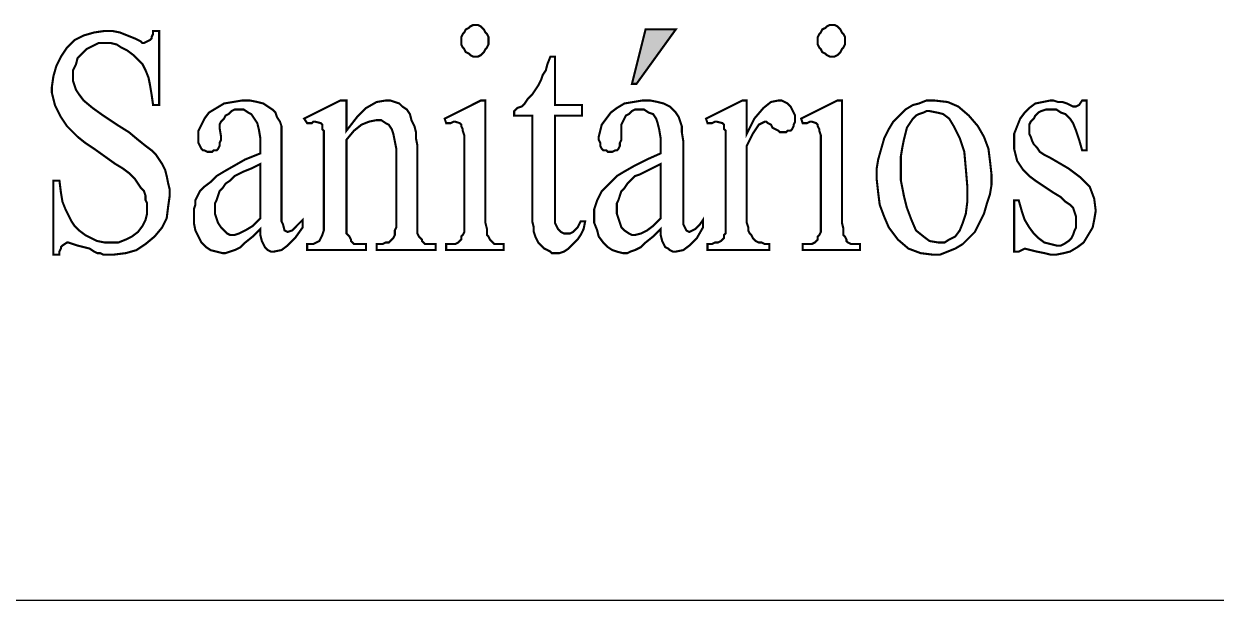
# Model space of a CAD drawing. Extents: x -15779 to -11579, y -7432 to -1492.
# Drawn here: x -14058 to -13819.4, y -6707.4 to -6592.1 of the extents above; entities that cross this region are included whole.
import ezdxf

# ---------------------------------------------------------------- set-up
doc = ezdxf.new("R2010")
doc.units = 0
doc.header["$LTSCALE"] = 40
doc.header["$MEASUREMENT"] = 0
doc.layers.add('FINA', color=7, linetype='CONTINUOUS')

msp = doc.modelspace()

# ---------------------------------------------------------------- linework, layer by layer
at = {"layer": 'FINA'}
msp.add_line((-15422.537, -6707.424), (-11678.537, -6707.424), dxfattribs=at)
at = {"layer": 'FINA', "const_width": 0.42}
for points in [[(-13967.719, -6592.355), (-13968.021, -6592.355), (-13968.626, -6592.657), (-13968.928, -6592.96), (-13969.533, -6593.262), (-13969.835, -6593.867), (-13970.138, -6594.169), (-13970.44, -6594.773), (-13970.44, -6595.681), (-13970.44, -6596.285), (-13970.138, -6596.89), (-13969.835, -6597.192), (-13969.533, -6597.797), (-13968.928, -6598.099), (-13968.626, -6598.402), (-13968.021, -6598.704), (-13967.719, -6598.704), (-13967.115, -6598.704), (-13966.51, -6598.402), (-13966.207, -6598.099), (-13965.905, -6597.797), (-13965.603, -6597.192), (-13965.3, -6596.89), (-13964.998, -6596.285), (-13964.998, -6595.681), (-13964.998, -6594.773), (-13965.3, -6594.169), (-13965.603, -6593.867), (-13965.905, -6593.262), (-13966.207, -6592.96), (-13966.51, -6592.657), (-13967.115, -6592.355), (-13967.719, -6592.355)], [(-13896.37, -6592.355), (-13896.673, -6592.355), (-13897.277, -6592.657), (-13897.58, -6592.96), (-13898.185, -6593.262), (-13898.487, -6593.867), (-13898.789, -6594.169), (-13899.091, -6594.773), (-13899.091, -6595.681), (-13899.091, -6596.285), (-13898.789, -6596.89), (-13898.487, -6597.192), (-13898.185, -6597.797), (-13897.58, -6598.099), (-13897.277, -6598.402), (-13896.673, -6598.704), (-13896.37, -6598.704), (-13895.766, -6598.704), (-13895.161, -6598.402), (-13894.859, -6598.099), (-13894.557, -6597.797), (-13894.254, -6597.192), (-13893.952, -6596.89), (-13893.65, -6596.285), (-13893.65, -6595.681), (-13893.65, -6594.773), (-13893.952, -6594.169), (-13894.254, -6593.867), (-13894.557, -6593.262), (-13894.859, -6592.96), (-13895.161, -6592.657), (-13895.766, -6592.355), (-13896.37, -6592.355)], [(-14030.905, -6593.564), (-14032.114, -6593.564), (-14032.114, -6594.169), (-14032.416, -6594.773), (-14032.416, -6595.076), (-14032.719, -6595.378), (-14033.928, -6595.983), (-14034.23, -6595.983), (-14034.533, -6595.681), (-14035.137, -6595.378), (-14035.742, -6595.076), (-14037.253, -6594.471), (-14038.765, -6593.867), (-14040.277, -6593.564), (-14041.788, -6593.564), (-14043.905, -6593.867), (-14046.021, -6594.471), (-14047.835, -6595.378), (-14049.346, -6596.89), (-14050.556, -6598.704), (-14051.463, -6600.518), (-14052.067, -6602.634), (-14052.37, -6604.75), (-14052.37, -6605.96), (-14052.067, -6607.169), (-14051.765, -6608.378), (-14051.16, -6609.588), (-14050.556, -6610.797), (-14049.951, -6611.704), (-14049.346, -6612.611), (-14048.44, -6613.518), (-14047.23, -6614.727), (-14045.719, -6615.936), (-14043.905, -6617.146), (-14041.788, -6618.657), (-14039.672, -6620.169), (-14038.16, -6621.076), (-14036.951, -6621.983), (-14036.347, -6622.588), (-14035.742, -6623.192), (-14035.137, -6624.099), (-14034.533, -6625.006), (-14033.928, -6625.611), (-14033.626, -6626.518), (-14033.626, -6627.425), (-14033.323, -6628.029), (-14033.323, -6628.936), (-14033.323, -6630.146), (-14033.626, -6631.355), (-14034.23, -6632.564), (-14035.137, -6633.773), (-14036.347, -6634.681), (-14037.556, -6635.285), (-14039.068, -6635.89), (-14040.58, -6635.89), (-14041.788, -6635.89), (-14043.3, -6635.587), (-14044.509, -6634.983), (-14045.719, -6634.378), (-14046.928, -6633.471), (-14047.835, -6632.564), (-14048.44, -6631.657), (-14049.044, -6630.448), (-14049.649, -6629.238), (-14050.253, -6627.727), (-14050.556, -6625.913), (-14050.858, -6623.494), (-14052.067, -6623.494), (-14052.067, -6638.308), (-14050.858, -6638.308), (-14050.858, -6637.704), (-14050.556, -6637.099), (-14050.556, -6636.796), (-14050.253, -6636.494), (-14049.346, -6635.89), (-14049.044, -6635.89), (-14048.137, -6636.192), (-14047.23, -6636.494), (-14046.021, -6636.796), (-14044.812, -6637.099), (-14043.905, -6637.704), (-14043.3, -6638.006), (-14042.695, -6638.006), (-14042.091, -6638.308), (-14041.184, -6638.308), (-14040.58, -6638.308), (-14039.974, -6638.308), (-14037.556, -6638.006), (-14035.44, -6637.401), (-14033.626, -6636.192), (-14031.812, -6634.681), (-14030.3, -6632.866), (-14029.393, -6631.052), (-14029.091, -6628.634), (-14028.789, -6626.518), (-14028.789, -6625.309), (-14029.091, -6624.099), (-14029.393, -6622.588), (-14029.695, -6621.378), (-14030.3, -6620.169), (-14030.905, -6619.262), (-14031.51, -6618.355), (-14032.416, -6617.448), (-14033.626, -6616.541), (-14035.137, -6615.331), (-14036.951, -6613.82), (-14039.37, -6612.308), (-14042.091, -6610.494), (-14044.207, -6608.983), (-14046.021, -6607.471), (-14046.928, -6606.262), (-14047.532, -6605.355), (-14047.835, -6604.448), (-14048.137, -6603.541), (-14048.137, -6602.634), (-14048.137, -6601.425), (-14047.532, -6600.216), (-14047.23, -6599.006), (-14046.323, -6598.099), (-14045.417, -6597.192), (-14044.207, -6596.588), (-14042.998, -6595.983), (-14041.788, -6595.983), (-14040.58, -6595.983), (-14039.37, -6596.285), (-14038.463, -6596.89), (-14037.253, -6597.494), (-14036.045, -6598.402), (-14035.137, -6599.308), (-14034.23, -6600.216), (-14033.626, -6601.425), (-14033.021, -6602.936), (-14032.719, -6604.448), (-14032.416, -6606.262), (-14032.114, -6608.378), (-14030.905, -6608.378), (-14030.905, -6593.564)], [(-13927.51, -6593.262), (-13933.556, -6593.262), (-13936.277, -6604.146), (-13935.371, -6604.146), (-13927.51, -6593.262)], [(-13951.695, -6598.704), (-13952.603, -6598.704), (-13953.207, -6600.216), (-13953.51, -6601.425), (-13954.115, -6602.331), (-13954.417, -6603.239), (-13955.021, -6604.448), (-13955.626, -6605.355), (-13956.23, -6606.262), (-13957.138, -6607.169), (-13957.742, -6608.076), (-13958.347, -6608.681), (-13959.254, -6608.983), (-13959.859, -6609.588), (-13959.859, -6610.494), (-13956.23, -6610.494), (-13956.23, -6630.146), (-13956.23, -6631.657), (-13955.928, -6632.866), (-13955.928, -6633.773), (-13955.626, -6634.681), (-13955.324, -6635.285), (-13955.021, -6635.89), (-13954.417, -6636.494), (-13953.812, -6637.099), (-13953.207, -6637.401), (-13952.603, -6637.704), (-13952.301, -6638.006), (-13951.695, -6638.006), (-13950.789, -6638.006), (-13949.882, -6637.704), (-13948.975, -6637.099), (-13948.068, -6636.192), (-13947.161, -6635.285), (-13946.556, -6634.378), (-13945.952, -6633.169), (-13945.649, -6631.657), (-13946.556, -6631.657), (-13946.859, -6632.261), (-13947.161, -6632.866), (-13947.463, -6633.169), (-13947.766, -6633.471), (-13948.068, -6633.773), (-13948.672, -6634.076), (-13948.975, -6634.076), (-13949.58, -6634.076), (-13949.882, -6634.076), (-13950.486, -6633.773), (-13950.789, -6633.471), (-13951.091, -6633.169), (-13951.393, -6632.564), (-13951.695, -6631.959), (-13951.695, -6630.75), (-13951.695, -6629.541), (-13951.695, -6610.494), (-13946.254, -6610.494), (-13946.254, -6608.378), (-13951.695, -6608.378), (-13951.695, -6598.704)], [(-14010.649, -6633.169), (-14010.649, -6634.378), (-14010.347, -6635.587), (-14010.044, -6636.192), (-14009.742, -6636.796), (-14009.44, -6637.099), (-14009.137, -6637.401), (-14008.533, -6637.704), (-14007.928, -6637.704), (-14006.417, -6637.401), (-14005.207, -6636.494), (-14003.695, -6634.983), (-14002.184, -6632.866), (-14002.184, -6631.355), (-14003.091, -6632.261), (-14003.695, -6632.866), (-14003.998, -6633.169), (-14004.3, -6633.471), (-14005.207, -6633.773), (-14005.812, -6633.471), (-14006.114, -6632.261), (-14006.417, -6631.657), (-14006.417, -6630.448), (-14006.417, -6628.936), (-14006.417, -6627.122), (-14006.417, -6617.448), (-14006.417, -6615.634), (-14006.417, -6613.82), (-14006.417, -6612.611), (-14006.719, -6611.704), (-14007.323, -6610.797), (-14007.625, -6609.89), (-14008.23, -6609.285), (-14009.137, -6608.681), (-14010.044, -6608.076), (-14011.254, -6607.774), (-14012.765, -6607.471), (-14014.277, -6607.471), (-14016.091, -6607.774), (-14017.905, -6608.076), (-14019.416, -6608.983), (-14020.928, -6609.89), (-14021.835, -6611.099), (-14022.439, -6612.308), (-14023.045, -6613.518), (-14023.045, -6614.727), (-14023.045, -6615.331), (-14023.045, -6615.936), (-14022.742, -6616.541), (-14022.439, -6617.146), (-14022.137, -6617.448), (-14021.835, -6617.448), (-14021.23, -6617.75), (-14020.928, -6617.75), (-14020.323, -6617.75), (-14020.021, -6617.448), (-14019.416, -6617.448), (-14019.114, -6617.146), (-14018.812, -6616.541), (-14018.812, -6615.936), (-14018.51, -6615.331), (-14018.51, -6614.727), (-14018.812, -6612.913), (-14018.812, -6612.308), (-14018.51, -6611.704), (-14017.905, -6611.099), (-14017.602, -6610.494), (-14016.998, -6610.192), (-14016.393, -6609.588), (-14015.788, -6609.285), (-14015.184, -6609.285), (-14013.975, -6609.285), (-14013.067, -6609.89), (-14012.463, -6610.192), (-14011.858, -6611.099), (-14011.254, -6612.006), (-14010.952, -6613.216), (-14010.649, -6615.029), (-14010.649, -6616.843), (-14010.649, -6618.053), (-14013.672, -6619.262), (-14015.788, -6620.471), (-14017.905, -6621.68), (-14019.416, -6622.588), (-14020.625, -6623.797), (-14021.835, -6624.704), (-14022.742, -6625.611), (-14023.347, -6626.82), (-14023.649, -6627.425), (-14023.649, -6628.332), (-14023.951, -6629.238), (-14023.951, -6630.448), (-14023.951, -6631.959), (-14023.649, -6633.471), (-14023.045, -6634.681), (-14022.439, -6635.89), (-14021.533, -6636.796), (-14020.625, -6637.401), (-14019.416, -6637.704), (-14018.207, -6638.006), (-14017.602, -6638.006), (-14016.696, -6637.704), (-14015.788, -6637.401), (-14015.184, -6637.099), (-14014.579, -6636.796), (-14013.672, -6635.89), (-14012.161, -6634.681), (-14010.649, -6633.169)], [(-13993.417, -6613.518), (-13993.417, -6607.471), (-13994.626, -6607.471), (-14001.882, -6611.099), (-14001.277, -6612.006), (-14000.975, -6612.006), (-14000.37, -6612.006), (-14000.067, -6611.704), (-13999.765, -6611.704), (-13998.556, -6612.006), (-13998.254, -6612.308), (-13998.254, -6612.611), (-13998.254, -6613.216), (-13997.951, -6613.518), (-13997.951, -6614.424), (-13997.951, -6615.936), (-13997.951, -6617.75), (-13997.951, -6619.866), (-13997.951, -6630.75), (-13997.951, -6632.261), (-13997.951, -6633.471), (-13998.254, -6634.378), (-13998.556, -6634.983), (-13998.858, -6635.587), (-13999.463, -6635.89), (-14000.067, -6636.192), (-14000.672, -6636.192), (-14001.277, -6636.192), (-14001.277, -6637.401), (-13989.487, -6637.401), (-13989.487, -6636.192), (-13990.393, -6636.192), (-13991.3, -6636.192), (-13991.905, -6636.192), (-13992.207, -6635.89), (-13992.51, -6635.587), (-13992.51, -6635.285), (-13992.812, -6634.681), (-13993.114, -6634.378), (-13993.417, -6634.076), (-13993.417, -6633.169), (-13993.417, -6632.261), (-13993.417, -6630.75), (-13993.417, -6615.331), (-13991.905, -6613.518), (-13990.393, -6612.308), (-13988.882, -6611.704), (-13987.37, -6611.401), (-13986.463, -6611.401), (-13985.556, -6612.006), (-13984.952, -6612.308), (-13984.347, -6613.216), (-13984.045, -6614.122), (-13983.742, -6615.634), (-13983.44, -6617.146), (-13983.44, -6618.959), (-13983.44, -6630.75), (-13983.44, -6631.959), (-13983.44, -6632.866), (-13983.742, -6633.471), (-13983.742, -6633.773), (-13983.742, -6634.378), (-13984.045, -6634.983), (-13984.347, -6635.285), (-13984.649, -6635.587), (-13984.952, -6635.89), (-13985.556, -6635.89), (-13986.16, -6636.192), (-13987.068, -6636.192), (-13987.37, -6636.192), (-13987.37, -6637.401), (-13975.579, -6637.401), (-13975.579, -6636.192), (-13976.487, -6636.192), (-13977.091, -6636.192), (-13977.696, -6636.192), (-13977.998, -6635.89), (-13978.3, -6635.587), (-13978.3, -6635.285), (-13978.602, -6634.983), (-13978.905, -6634.681), (-13979.208, -6634.076), (-13979.208, -6633.169), (-13979.208, -6631.959), (-13979.208, -6630.75), (-13979.208, -6618.355), (-13979.208, -6616.541), (-13979.51, -6615.029), (-13979.51, -6613.82), (-13979.812, -6612.611), (-13980.417, -6611.401), (-13980.719, -6610.192), (-13981.323, -6609.285), (-13982.231, -6608.681), (-13982.835, -6608.076), (-13983.742, -6607.774), (-13984.649, -6607.471), (-13985.556, -6607.471), (-13987.37, -6607.774), (-13989.487, -6608.983), (-13991.3, -6610.797), (-13993.417, -6613.518)], [(-13965.603, -6607.471), (-13966.51, -6607.471), (-13973.765, -6611.099), (-13973.463, -6612.006), (-13972.858, -6612.006), (-13972.556, -6612.006), (-13971.952, -6611.704), (-13971.65, -6611.704), (-13970.742, -6612.006), (-13970.44, -6612.308), (-13970.44, -6612.611), (-13970.138, -6613.216), (-13970.138, -6613.518), (-13969.835, -6614.424), (-13969.835, -6615.634), (-13969.835, -6617.448), (-13969.835, -6619.564), (-13969.835, -6630.75), (-13969.835, -6631.959), (-13969.835, -6633.169), (-13969.835, -6633.773), (-13970.138, -6634.378), (-13970.44, -6634.681), (-13970.44, -6635.285), (-13970.742, -6635.587), (-13971.045, -6635.89), (-13971.65, -6636.192), (-13971.952, -6636.192), (-13972.556, -6636.192), (-13973.463, -6636.192), (-13973.463, -6637.401), (-13961.975, -6637.401), (-13961.975, -6636.192), (-13962.882, -6636.192), (-13963.486, -6636.192), (-13963.789, -6636.192), (-13964.091, -6635.89), (-13964.393, -6635.587), (-13964.696, -6635.285), (-13964.998, -6634.681), (-13965.3, -6634.378), (-13965.3, -6633.773), (-13965.3, -6633.169), (-13965.603, -6631.959), (-13965.603, -6630.75), (-13965.603, -6607.471)], [(-13930.533, -6633.169), (-13930.533, -6634.378), (-13930.231, -6635.587), (-13929.928, -6636.192), (-13929.626, -6636.796), (-13929.022, -6637.099), (-13928.719, -6637.401), (-13928.115, -6637.704), (-13927.51, -6637.704), (-13925.998, -6637.401), (-13924.789, -6636.494), (-13923.277, -6634.983), (-13922.068, -6632.866), (-13922.068, -6631.355), (-13922.673, -6632.261), (-13923.277, -6632.866), (-13923.58, -6633.169), (-13924.184, -6633.471), (-13924.789, -6633.773), (-13925.394, -6633.471), (-13925.998, -6632.261), (-13925.998, -6631.657), (-13925.998, -6630.448), (-13925.998, -6628.936), (-13925.998, -6627.122), (-13925.998, -6617.448), (-13925.998, -6615.634), (-13926.3, -6613.82), (-13926.3, -6612.611), (-13926.603, -6611.704), (-13926.905, -6610.797), (-13927.51, -6609.89), (-13928.115, -6609.285), (-13928.719, -6608.681), (-13929.928, -6608.076), (-13931.138, -6607.774), (-13932.65, -6607.471), (-13934.161, -6607.471), (-13935.975, -6607.774), (-13937.789, -6608.076), (-13939.3, -6608.983), (-13940.51, -6609.89), (-13941.417, -6611.099), (-13942.324, -6612.308), (-13942.626, -6613.518), (-13942.929, -6614.727), (-13942.929, -6615.331), (-13942.626, -6615.936), (-13942.626, -6616.541), (-13942.324, -6617.146), (-13942.022, -6617.448), (-13941.417, -6617.448), (-13941.114, -6617.75), (-13940.51, -6617.75), (-13940.208, -6617.75), (-13939.603, -6617.448), (-13939.3, -6617.448), (-13938.998, -6617.146), (-13938.696, -6616.541), (-13938.696, -6615.936), (-13938.394, -6615.331), (-13938.394, -6614.727), (-13938.394, -6612.913), (-13938.394, -6612.308), (-13938.091, -6611.704), (-13937.789, -6611.099), (-13937.487, -6610.494), (-13936.882, -6610.192), (-13936.277, -6609.588), (-13935.673, -6609.285), (-13934.766, -6609.285), (-13933.859, -6609.285), (-13932.952, -6609.89), (-13932.045, -6610.192), (-13931.44, -6611.099), (-13931.138, -6612.006), (-13930.836, -6613.216), (-13930.533, -6615.029), (-13930.533, -6616.843), (-13930.533, -6618.053), (-13933.254, -6619.262), (-13935.673, -6620.471), (-13937.789, -6621.68), (-13939.3, -6622.588), (-13940.51, -6623.797), (-13941.417, -6624.704), (-13942.324, -6625.611), (-13942.929, -6626.82), (-13943.231, -6627.425), (-13943.533, -6628.332), (-13943.835, -6629.238), (-13943.835, -6630.448), (-13943.835, -6631.959), (-13943.231, -6633.471), (-13942.929, -6634.681), (-13942.022, -6635.89), (-13941.114, -6636.796), (-13940.208, -6637.401), (-13939.3, -6637.704), (-13938.091, -6638.006), (-13937.185, -6638.006), (-13936.58, -6637.704), (-13935.673, -6637.401), (-13935.068, -6637.099), (-13934.463, -6636.796), (-13933.556, -6635.89), (-13932.045, -6634.681), (-13930.533, -6633.169)], [(-13913.301, -6607.471), (-13914.207, -6607.471), (-13921.463, -6611.099), (-13921.161, -6612.006), (-13920.557, -6612.006), (-13920.254, -6612.006), (-13919.65, -6611.704), (-13919.347, -6611.704), (-13918.138, -6612.006), (-13917.836, -6612.308), (-13917.836, -6612.611), (-13917.836, -6613.216), (-13917.533, -6613.518), (-13917.533, -6614.122), (-13917.533, -6615.634), (-13917.533, -6617.448), (-13917.533, -6619.564), (-13917.533, -6630.75), (-13917.533, -6631.959), (-13917.533, -6632.866), (-13917.533, -6633.471), (-13917.533, -6634.076), (-13917.836, -6634.378), (-13917.836, -6634.983), (-13918.138, -6635.285), (-13918.44, -6635.587), (-13919.045, -6635.89), (-13919.65, -6635.89), (-13920.254, -6636.192), (-13921.161, -6636.192), (-13921.161, -6637.401), (-13908.766, -6637.401), (-13908.766, -6636.192), (-13909.673, -6636.192), (-13910.278, -6635.89), (-13910.882, -6635.89), (-13911.487, -6635.587), (-13911.789, -6635.285), (-13912.091, -6634.983), (-13912.394, -6634.378), (-13912.696, -6634.076), (-13912.998, -6633.471), (-13912.998, -6632.866), (-13913.301, -6631.959), (-13913.301, -6630.75), (-13913.301, -6616.541), (-13912.696, -6615.331), (-13912.091, -6614.122), (-13911.487, -6613.216), (-13910.882, -6612.308), (-13909.673, -6611.704), (-13909.37, -6611.704), (-13909.068, -6612.006), (-13908.463, -6612.308), (-13908.161, -6612.913), (-13907.557, -6613.216), (-13906.952, -6613.518), (-13906.649, -6613.82), (-13906.045, -6613.82), (-13905.44, -6613.82), (-13905.138, -6613.518), (-13904.533, -6613.518), (-13904.231, -6613.216), (-13903.928, -6612.611), (-13903.928, -6612.308), (-13903.626, -6611.704), (-13903.626, -6611.099), (-13903.626, -6610.494), (-13903.928, -6609.89), (-13904.231, -6609.285), (-13904.533, -6608.681), (-13905.138, -6608.076), (-13905.743, -6607.774), (-13906.347, -6607.471), (-13906.952, -6607.471), (-13908.463, -6607.774), (-13909.975, -6608.983), (-13911.789, -6611.099), (-13913.301, -6614.122), (-13913.301, -6607.471)], [(-13894.254, -6607.471), (-13895.161, -6607.471), (-13902.417, -6611.099), (-13902.115, -6612.006), (-13901.51, -6612.006), (-13901.208, -6612.006), (-13900.603, -6611.704), (-13900.301, -6611.704), (-13899.393, -6612.006), (-13899.091, -6612.308), (-13899.091, -6612.611), (-13898.789, -6613.216), (-13898.789, -6613.518), (-13898.487, -6614.424), (-13898.487, -6615.634), (-13898.487, -6617.448), (-13898.487, -6619.564), (-13898.487, -6630.75), (-13898.487, -6631.959), (-13898.487, -6633.169), (-13898.487, -6633.773), (-13898.789, -6634.378), (-13899.091, -6634.681), (-13899.091, -6635.285), (-13899.393, -6635.587), (-13899.696, -6635.89), (-13900.301, -6636.192), (-13900.603, -6636.192), (-13901.208, -6636.192), (-13902.115, -6636.192), (-13902.115, -6637.401), (-13890.627, -6637.401), (-13890.627, -6636.192), (-13891.533, -6636.192), (-13892.138, -6636.192), (-13892.44, -6636.192), (-13893.045, -6635.89), (-13893.348, -6635.587), (-13893.348, -6635.285), (-13893.65, -6634.681), (-13893.952, -6634.378), (-13893.952, -6633.773), (-13893.952, -6633.169), (-13894.254, -6631.959), (-13894.254, -6630.75), (-13894.254, -6607.471)], [(-13875.813, -6607.471), (-13877.324, -6607.471), (-13878.836, -6608.076), (-13880.045, -6608.378), (-13881.557, -6609.285), (-13882.766, -6610.494), (-13883.975, -6611.704), (-13884.882, -6613.216), (-13885.79, -6615.029), (-13886.394, -6617.146), (-13886.998, -6619.262), (-13887.301, -6621.076), (-13887.301, -6623.192), (-13886.998, -6625.913), (-13886.696, -6628.332), (-13885.79, -6630.75), (-13884.882, -6632.866), (-13883.068, -6635.285), (-13880.952, -6637.099), (-13878.533, -6638.006), (-13876.115, -6638.308), (-13874.603, -6638.308), (-13873.092, -6637.704), (-13871.58, -6637.099), (-13870.068, -6636.192), (-13868.859, -6634.983), (-13867.65, -6633.773), (-13866.743, -6631.959), (-13865.836, -6630.146), (-13865.231, -6628.029), (-13864.626, -6626.215), (-13864.324, -6624.401), (-13864.324, -6622.285), (-13864.626, -6619.564), (-13864.929, -6617.146), (-13865.836, -6614.727), (-13867.045, -6612.611), (-13868.859, -6610.494), (-13870.975, -6608.681), (-13873.092, -6607.774), (-13875.813, -6607.471)], [(-13845.277, -6607.471), (-13846.185, -6607.471), (-13846.789, -6608.378), (-13847.394, -6608.681), (-13847.696, -6608.681), (-13847.998, -6608.681), (-13848.603, -6608.378), (-13849.208, -6608.076), (-13850.115, -6607.774), (-13851.022, -6607.774), (-13851.929, -6607.471), (-13852.533, -6607.471), (-13854.045, -6607.774), (-13855.557, -6608.076), (-13856.766, -6608.983), (-13857.673, -6609.89), (-13858.58, -6611.099), (-13859.185, -6612.611), (-13859.789, -6614.122), (-13859.789, -6615.936), (-13859.789, -6617.146), (-13859.487, -6618.355), (-13859.185, -6619.564), (-13858.58, -6620.471), (-13857.975, -6621.378), (-13856.766, -6622.588), (-13855.557, -6623.494), (-13853.743, -6624.704), (-13851.929, -6625.913), (-13850.417, -6626.82), (-13849.51, -6627.727), (-13848.603, -6628.332), (-13847.998, -6628.936), (-13847.696, -6629.843), (-13847.394, -6630.75), (-13847.394, -6631.959), (-13847.394, -6632.866), (-13847.696, -6633.471), (-13847.998, -6634.378), (-13848.301, -6634.983), (-13848.906, -6635.587), (-13849.812, -6636.192), (-13850.417, -6636.494), (-13851.324, -6636.494), (-13852.533, -6636.192), (-13853.743, -6635.89), (-13854.952, -6634.983), (-13855.859, -6634.076), (-13856.766, -6632.866), (-13857.673, -6631.355), (-13858.278, -6629.541), (-13858.882, -6627.425), (-13859.789, -6627.425), (-13859.789, -6637.704), (-13858.882, -6637.704), (-13857.673, -6637.099), (-13856.464, -6637.401), (-13855.255, -6637.704), (-13853.743, -6638.006), (-13852.533, -6638.308), (-13851.324, -6638.308), (-13849.812, -6638.006), (-13848.603, -6637.704), (-13847.092, -6636.796), (-13845.882, -6635.89), (-13844.975, -6634.378), (-13844.068, -6632.866), (-13843.766, -6631.355), (-13843.464, -6629.541), (-13843.766, -6627.122), (-13844.673, -6624.704), (-13846.487, -6622.89), (-13848.906, -6621.076), (-13852.533, -6618.959), (-13853.743, -6618.355), (-13854.65, -6617.75), (-13855.255, -6616.843), (-13855.859, -6616.238), (-13856.162, -6615.634), (-13856.464, -6614.727), (-13856.766, -6614.122), (-13856.766, -6613.216), (-13856.766, -6612.308), (-13856.464, -6611.704), (-13855.859, -6611.099), (-13855.557, -6610.494), (-13854.952, -6609.89), (-13854.347, -6609.588), (-13853.44, -6609.285), (-13852.533, -6609.285), (-13851.324, -6609.285), (-13850.417, -6609.89), (-13849.51, -6610.192), (-13848.603, -6611.099), (-13847.998, -6612.006), (-13847.394, -6613.518), (-13846.789, -6615.331), (-13846.185, -6617.448), (-13845.277, -6617.448), (-13845.277, -6607.471)], [(-13876.719, -6609.588), (-13875.208, -6609.89), (-13873.999, -6610.192), (-13872.79, -6611.099), (-13871.882, -6612.611), (-13870.673, -6615.029), (-13869.766, -6617.75), (-13869.464, -6621.076), (-13869.161, -6624.704), (-13869.161, -6627.727), (-13869.464, -6630.146), (-13870.068, -6631.959), (-13870.673, -6633.471), (-13871.58, -6634.681), (-13872.79, -6635.285), (-13873.696, -6635.89), (-13874.905, -6635.89), (-13876.719, -6635.587), (-13877.929, -6634.681), (-13879.44, -6633.471), (-13880.347, -6631.355), (-13881.255, -6628.936), (-13881.859, -6626.518), (-13882.463, -6623.494), (-13882.463, -6620.471), (-13882.463, -6618.657), (-13882.161, -6616.843), (-13881.859, -6615.331), (-13881.557, -6614.122), (-13881.255, -6612.913), (-13880.65, -6612.006), (-13880.045, -6611.099), (-13879.44, -6610.494), (-13878.836, -6610.192), (-13877.929, -6609.89), (-13877.324, -6609.588), (-13876.719, -6609.588)], [(-14010.649, -6631.052), (-14012.161, -6632.564), (-14013.672, -6633.471), (-14014.882, -6634.076), (-14015.788, -6634.378), (-14016.696, -6634.378), (-14017.3, -6634.076), (-14017.905, -6633.471), (-14018.51, -6632.866), (-14019.114, -6631.959), (-14019.416, -6631.052), (-14019.719, -6630.146), (-14019.719, -6628.936), (-14019.719, -6628.029), (-14019.416, -6627.425), (-14019.114, -6626.518), (-14018.812, -6625.611), (-14018.207, -6625.006), (-14017.602, -6624.099), (-14016.696, -6623.494), (-14015.788, -6622.588), (-14015.184, -6622.285), (-14013.975, -6621.68), (-14012.463, -6621.076), (-14010.649, -6620.169), (-14010.649, -6631.052)], [(-13930.533, -6631.052), (-13932.045, -6632.564), (-13933.254, -6633.471), (-13934.463, -6634.076), (-13935.673, -6634.378), (-13936.277, -6634.378), (-13936.882, -6634.076), (-13937.789, -6633.471), (-13938.394, -6632.866), (-13938.696, -6631.959), (-13938.998, -6631.052), (-13939.3, -6630.146), (-13939.3, -6628.936), (-13939.3, -6628.029), (-13938.998, -6627.425), (-13938.696, -6626.518), (-13938.394, -6625.611), (-13937.789, -6625.006), (-13937.185, -6624.099), (-13936.58, -6623.494), (-13935.673, -6622.588), (-13934.766, -6622.285), (-13933.556, -6621.68), (-13932.347, -6621.076), (-13930.533, -6620.169), (-13930.533, -6631.052)]]:
    msp.add_lwpolyline(points, dxfattribs=at)
at = {"layer": 'FINA'}
msp.add_solid([(-13927.51, -6593.262), (-13933.556, -6593.262), (-13935.371, -6604.146), (-13936.277, -6604.146)], dxfattribs=at)

doc.saveas('drawing.dxf')
